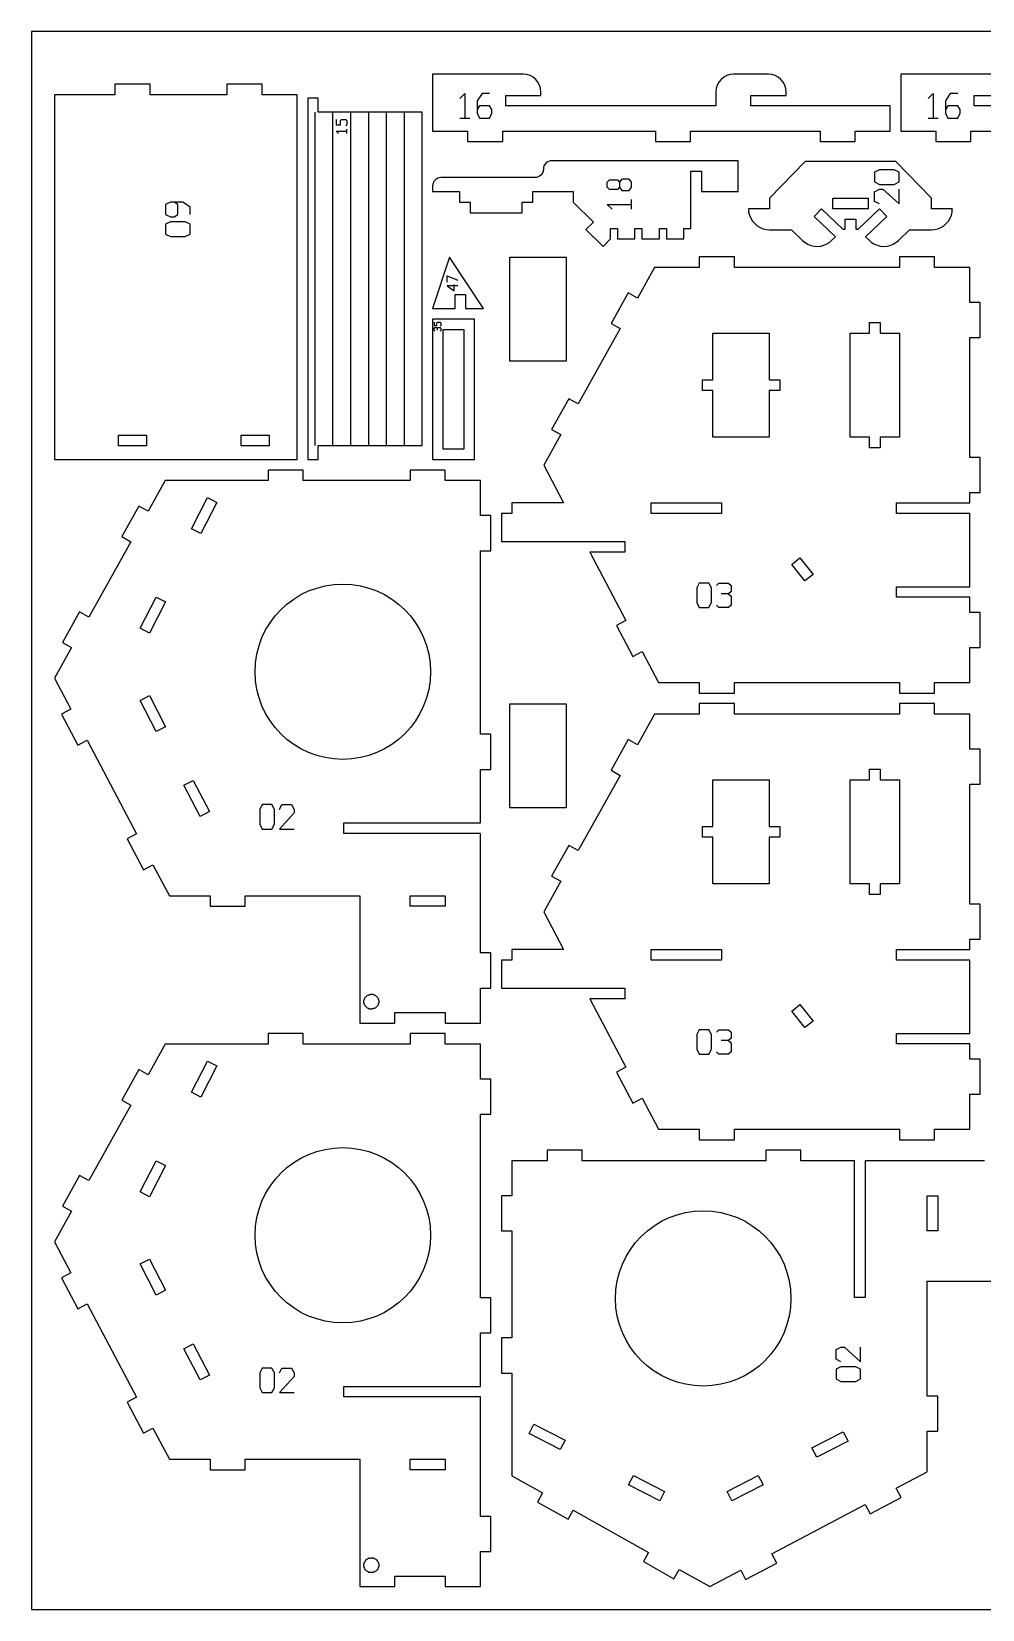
# Model space of a CAD drawing. Header units: millimetres. Extents: x 0 to 450, y 0 to 450.
# Drawn here: x 0 to 271, y 0 to 450 of the extents above; entities that cross this region are included whole.
import ezdxf

# ---------------------------------------------------------------- set-up
doc = ezdxf.new("R2010")
doc.units = ezdxf.units.MM
for name, color, linetype in [('CUT', 1, 'Continuous'), ('ENGRAVE', 5, 'Continuous'), ('SHEET', 8, 'Continuous')]:
    doc.layers.add(name, color=color, linetype=linetype)

msp = doc.modelspace()

# ---------------------------------------------------------------- linework, layer by layer
at = {"layer": 'CUT'}
for p, q in [((114.29, 437.81), (114.29, 421.63)), ((140.19, 437.81), (114.29, 437.81)), ((141.16, 437.71), (140.19, 437.81)), ((142.1, 437.43), (141.16, 437.71)), ((142.97, 436.96), (142.1, 437.43)), ((143.72, 436.34), (142.97, 436.96)), ((197.29, 436.96), (196.53, 436.34)), ((198.15, 437.43), (197.29, 436.96)), ((199.09, 437.71), (198.15, 437.43)), ((200.07, 437.81), (199.09, 437.71)), ((210.07, 437.81), (200.07, 437.81)), ((211.05, 437.71), (210.07, 437.81)), ((211.98, 437.43), (211.05, 437.71)), ((212.85, 436.96), (211.98, 437.43)), ((213.61, 436.34), (212.85, 436.96)), ((247.77, 437.81), (247.77, 421.63)), ((273.67, 437.81), (247.77, 437.81)), ((33.77, 434.95), (23.77, 434.95)), ((23.77, 434.95), (23.77, 431.95)), ((33.77, 431.95), (33.77, 434.95)), ((65.71, 434.95), (55.7, 434.95)), ((55.7, 434.95), (55.7, 431.95)), ((65.71, 431.95), (65.71, 434.95)), ((144.35, 435.58), (143.72, 436.34)), ((144.81, 434.72), (144.35, 435.58)), ((145.09, 433.78), (144.81, 434.72)), ((145.19, 432.81), (145.09, 433.78)), ((145.19, 431.8), (145.19, 432.81)), ((195.16, 433.78), (195.07, 432.81)), ((195.07, 432.81), (195.07, 428.8)), ((195.45, 434.72), (195.16, 433.78)), ((195.91, 435.58), (195.45, 434.72)), ((196.53, 436.34), (195.91, 435.58)), ((214.23, 435.58), (213.61, 436.34)), ((214.69, 434.72), (214.23, 435.58)), ((214.98, 433.78), (214.69, 434.72)), ((215.07, 432.81), (214.98, 433.78)), ((215.07, 431.8), (215.07, 432.81)), ((23.77, 431.95), (6.5, 431.95)), ((6.5, 431.95), (6.5, 327.94)), ((55.7, 431.95), (33.77, 431.95)), ((75.71, 431.95), (65.71, 431.95)), ((75.71, 327.94), (75.71, 431.95)), ((78.71, 431), (78.71, 327.94)), ((81.71, 431), (78.71, 431)), ((81.71, 426.99), (81.71, 431)), ((135.19, 428.8), (135.19, 431.8)), ((135.19, 431.8), (145.19, 431.8)), ((195.07, 428.8), (135.19, 428.8)), ((205.07, 428.8), (205.07, 431.8)), ((205.07, 431.8), (215.07, 431.8)), ((244.77, 428.8), (205.07, 428.8)), ((244.77, 421.63), (244.77, 428.8)), ((268.67, 428.8), (268.67, 431.8)), ((268.67, 431.8), (278.67, 431.8)), ((328.55, 428.8), (268.67, 428.8)), ((80.71, 426.99), (80.71, 331.94)), ((111.29, 426.99), (81.71, 426.99)), ((85.81, 426.99), (85.81, 331.94)), ((90.9, 426.99), (90.9, 331.94)), ((96, 426.99), (96, 331.94)), ((101.1, 426.99), (101.1, 331.94)), ((106.19, 426.99), (106.19, 331.94)), ((111.29, 331.94), (111.29, 426.99)), ((114.29, 421.63), (124.29, 421.63)), ((124.29, 421.63), (124.29, 418.63)), ((124.29, 418.63), (134.3, 418.63)), ((134.3, 418.63), (134.3, 421.63)), ((134.3, 421.63), (177.87, 421.63)), ((177.87, 421.63), (177.87, 418.63)), ((177.87, 418.63), (187.87, 418.63)), ((187.87, 418.63), (187.87, 421.63)), ((187.87, 421.63), (224.77, 421.63)), ((224.77, 421.63), (224.77, 418.63)), ((224.77, 418.63), (234.77, 418.63)), ((234.77, 418.63), (234.77, 421.63)), ((234.77, 421.63), (244.77, 421.63)), ((247.77, 421.63), (257.77, 421.63)), ((257.77, 421.63), (257.77, 418.63)), ((257.77, 418.63), (267.77, 418.63)), ((267.77, 418.63), (267.77, 421.63)), ((267.77, 421.63), (311.35, 421.63)), ((145.69, 409.83), (145.46, 409.41)), ((145.82, 410.28), (145.69, 409.83)), ((145.91, 410.76), (145.82, 410.28)), ((146.05, 411.67), (145.91, 411.22)), ((145.91, 411.22), (145.91, 410.76)), ((146.27, 412.09), (146.05, 411.67)), ((146.57, 412.45), (146.27, 412.09)), ((146.94, 412.75), (146.57, 412.45)), ((147.35, 412.97), (146.94, 412.75)), ((147.8, 413.11), (147.35, 412.97)), ((148.27, 413.16), (147.8, 413.11)), ((201.37, 413.16), (148.27, 413.16)), ((187.92, 410.15), (190.92, 410.15)), ((187.92, 393.87), (187.92, 410.15)), ((190.92, 410.15), (190.92, 404.34)), ((201.37, 404.34), (201.37, 413.16)), ((220.49, 412.94), (210.37, 402.46)), ((246.37, 412.94), (220.49, 412.94)), ((256.49, 402.46), (246.37, 412.94)), ((114.34, 406.41), (114.29, 405.94)), ((114.29, 405.94), (114.29, 404.34)), ((114.48, 406.86), (114.34, 406.41)), ((114.7, 407.28), (114.48, 406.86)), ((115, 407.64), (114.7, 407.28)), ((115.36, 407.94), (115, 407.64)), ((115.78, 408.16), (115.36, 407.94)), ((116.23, 408.3), (115.78, 408.16)), ((116.69, 408.34), (116.23, 408.3)), ((143.47, 408.34), (116.69, 408.34)), ((143.94, 408.39), (143.47, 408.34)), ((144.39, 408.53), (143.94, 408.39)), ((144.8, 408.75), (144.39, 408.53)), ((145.17, 409.05), (144.8, 408.75)), ((145.46, 409.41), (145.17, 409.05)), ((114.29, 404.34), (121.99, 404.34)), ((121.99, 404.34), (121.99, 401.34)), ((121.99, 401.34), (125, 401.34)), ((125, 401.34), (125, 398.34)), ((139.87, 401.34), (142.87, 401.34)), ((139.87, 398.34), (139.87, 401.34)), ((142.87, 404.34), (154.35, 404.34)), ((142.87, 401.34), (142.87, 404.34)), ((154.35, 404.34), (154.35, 401.34)), ((154.35, 401.34), (160.13, 395.68)), ((190.92, 404.34), (201.37, 404.34)), ((210.37, 402.46), (210.37, 399.46)), ((228.43, 402.46), (238.43, 402.46)), ((228.43, 399.46), (228.43, 402.46)), ((238.43, 402.46), (238.43, 399.46)), ((256.49, 399.46), (256.49, 402.46)), ((125, 398.34), (139.87, 398.34)), ((210.37, 399.46), (204.37, 399.46)), ((204.37, 399.46), (204.37, 398.52)), ((204.37, 398.52), (204.66, 397.61)), ((204.66, 397.61), (205.02, 396.74)), ((205.02, 396.74), (205.52, 395.94)), ((223.12, 397.3), (225.2, 399.46)), ((229.13, 391.49), (223.12, 397.3)), ((225.2, 399.46), (231.22, 393.65)), ((238.43, 399.46), (228.43, 399.46)), ((231.93, 396.46), (234.93, 396.46)), ((231.93, 393.65), (231.93, 396.46)), ((234.93, 396.46), (234.93, 393.65)), ((235.65, 393.65), (241.66, 399.46)), ((243.75, 397.3), (237.73, 391.49)), ((241.66, 399.46), (243.75, 397.3)), ((262.49, 399.46), (256.49, 399.46)), ((261.35, 395.94), (261.84, 396.74)), ((261.84, 396.74), (262.2, 397.61)), ((262.2, 397.61), (262.42, 398.52)), ((262.42, 398.52), (262.42, 399.46)), ((160.13, 395.68), (158.03, 393.53)), ((158.03, 393.53), (162.93, 388.73)), ((165.03, 393.87), (167.03, 393.87)), ((165.03, 390.87), (165.03, 393.87)), ((167.03, 393.87), (167.03, 390.87)), ((171.99, 393.87), (173.99, 393.87)), ((171.99, 390.87), (171.99, 393.87)), ((173.99, 393.87), (173.99, 390.87)), ((178.95, 393.87), (180.95, 393.87)), ((178.95, 390.87), (178.95, 393.87)), ((180.95, 393.87), (180.95, 390.87)), ((185.92, 393.87), (187.92, 393.87)), ((185.92, 390.87), (185.92, 393.87)), ((205.52, 395.94), (206.13, 395.22)), ((206.13, 395.22), (206.84, 394.61)), ((206.84, 394.61), (207.65, 394.12)), ((207.65, 394.12), (208.52, 393.76)), ((208.52, 393.76), (209.43, 393.54)), ((209.43, 393.54), (210.37, 393.46)), ((210.37, 393.46), (216.58, 393.46)), ((216.58, 393.46), (219.74, 390.41)), ((231.22, 393.65), (231.93, 393.65)), ((234.93, 393.65), (235.65, 393.65)), ((247.12, 390.41), (250.28, 393.46)), ((250.28, 393.46), (256.49, 393.46)), ((256.49, 393.46), (257.43, 393.54)), ((257.43, 393.54), (258.35, 393.76)), ((258.35, 393.76), (259.22, 394.12)), ((259.22, 394.12), (260.02, 394.61)), ((260.02, 394.61), (260.73, 395.22)), ((260.73, 395.22), (261.35, 395.94)), ((162.93, 388.73), (165.03, 390.87)), ((167.03, 390.87), (171.99, 390.87)), ((173.99, 390.87), (178.95, 390.87)), ((180.95, 390.87), (185.92, 390.87)), ((219.74, 390.41), (220.47, 389.81)), ((220.47, 389.81), (221.28, 389.33)), ((221.28, 389.33), (222.16, 388.99)), ((222.16, 388.99), (223.08, 388.78)), ((223.08, 388.78), (224.02, 388.73)), ((224.02, 388.73), (224.95, 388.82)), ((224.95, 388.82), (225.87, 389.05)), ((225.87, 389.05), (226.73, 389.43)), ((226.73, 389.43), (227.52, 389.93)), ((227.52, 389.93), (228.23, 390.56)), ((228.23, 390.56), (229.13, 391.49)), ((237.73, 391.49), (238.63, 390.56)), ((238.63, 390.56), (239.34, 389.93)), ((239.34, 389.93), (240.13, 389.43)), ((240.13, 389.43), (241, 389.05)), ((241, 389.05), (241.91, 388.82)), ((241.91, 388.82), (242.85, 388.73)), ((242.85, 388.73), (243.79, 388.78)), ((243.79, 388.78), (244.71, 388.99)), ((244.71, 388.99), (245.58, 389.33)), ((245.58, 389.33), (246.39, 389.81)), ((246.39, 389.81), (247.12, 390.41)), ((119.1, 385.69), (114.29, 370.99)), ((128.85, 370.99), (119.1, 385.69)), ((136.3, 356.01), (136.3, 385.66)), ((136.3, 385.66), (152.37, 385.66)), ((152.37, 385.66), (152.37, 356.01)), ((177.58, 382.73), (172.69, 374)), ((190.34, 382.73), (177.58, 382.73)), ((190.34, 385.73), (190.34, 382.73)), ((200.34, 385.73), (190.34, 385.73)), ((200.34, 382.73), (200.34, 385.73)), ((247.41, 382.73), (200.34, 382.73)), ((247.41, 385.73), (247.41, 382.73)), ((257.42, 385.73), (247.41, 385.73)), ((257.42, 382.73), (257.42, 385.73)), ((267.42, 382.73), (257.42, 382.73)), ((267.42, 372.72), (267.42, 382.73)), ((120.71, 374.99), (123.71, 374.99)), ((120.71, 370.99), (120.71, 374.99)), ((123.71, 374.99), (123.71, 370.99)), ((170.08, 375.47), (165.18, 366.74)), ((172.69, 374), (170.08, 375.47)), ((114.29, 370.99), (120.71, 370.99)), ((123.71, 370.99), (128.85, 370.99)), ((270.42, 372.72), (267.42, 372.72)), ((270.42, 362.72), (270.42, 372.72)), ((126.26, 367.99), (114.29, 367.99)), ((114.29, 367.99), (114.29, 327.94)), ((117.29, 364.99), (123.26, 364.99)), ((117.29, 330.94), (117.29, 364.99)), ((123.26, 364.99), (123.26, 330.94)), ((126.26, 327.94), (126.26, 367.99)), ((167.8, 365.28), (155.76, 343.81)), ((165.18, 366.74), (167.8, 365.28)), ((238.88, 364.02), (238.88, 367.02)), ((238.88, 367.02), (241.88, 367.02)), ((241.88, 367.02), (241.88, 364.02)), ((194.22, 350.64), (194.22, 363.99)), ((194.22, 363.99), (210.29, 363.99)), ((210.29, 363.99), (210.29, 350.64)), ((233.35, 334.31), (233.35, 364.02)), ((233.35, 364.02), (238.88, 364.02)), ((241.88, 364.02), (247.42, 364.02)), ((247.42, 364.02), (247.42, 334.31)), ((267.42, 328.53), (267.42, 362.72)), ((267.42, 362.72), (270.42, 362.72)), ((152.37, 356.01), (136.3, 356.01)), ((191.22, 347.64), (191.22, 350.64)), ((191.22, 350.64), (194.22, 350.64)), ((194.22, 347.64), (191.22, 347.64)), ((194.22, 334.34), (194.22, 347.64)), ((210.29, 350.64), (213.29, 350.64)), ((210.29, 347.64), (210.29, 334.34)), ((213.29, 347.64), (210.29, 347.64)), ((213.29, 350.64), (213.29, 347.64)), ((153.15, 345.28), (148.25, 336.55)), ((155.76, 343.81), (153.15, 345.28)), ((24.77, 334.89), (32.77, 334.89)), ((24.77, 331.89), (24.77, 334.89)), ((32.77, 334.89), (32.77, 331.89)), ((59.71, 334.89), (67.71, 334.89)), ((59.71, 331.89), (59.71, 334.89)), ((67.71, 334.89), (67.71, 331.89)), ((150.87, 335.08), (145.98, 326.36)), ((148.25, 336.55), (150.87, 335.08)), ((210.29, 334.34), (194.22, 334.34)), ((238.88, 334.31), (233.35, 334.31)), ((238.88, 331.31), (238.88, 334.31)), ((241.88, 334.31), (241.88, 331.31)), ((247.42, 334.31), (241.88, 334.31)), ((32.77, 331.89), (24.77, 331.89)), ((67.71, 331.89), (59.71, 331.89)), ((81.71, 327.94), (81.71, 331.94)), ((81.71, 331.94), (111.29, 331.94)), ((123.26, 330.94), (117.29, 330.94)), ((241.88, 331.31), (238.88, 331.31)), ((270.42, 328.53), (267.42, 328.53)), ((270.42, 318.53), (270.42, 328.53)), ((6.5, 327.94), (75.71, 327.94)), ((67.41, 324.94), (67.41, 321.94)), ((77.42, 324.94), (67.41, 324.94)), ((77.42, 321.94), (77.42, 324.94)), ((78.71, 327.94), (81.71, 327.94)), ((107.93, 324.94), (107.93, 321.94)), ((117.94, 324.94), (107.93, 324.94)), ((114.29, 327.94), (126.26, 327.94)), ((117.94, 321.94), (117.94, 324.94)), ((145.98, 326.36), (151.66, 315.6)), ((38.11, 321.94), (33.21, 313.22)), ((67.41, 321.94), (38.11, 321.94)), ((107.93, 321.94), (77.42, 321.94)), ((127.94, 321.94), (117.94, 321.94)), ((127.94, 311.94), (127.94, 321.94)), ((45.59, 308.2), (50.17, 317.09)), ((52.83, 315.72), (48.25, 306.82)), ((50.17, 317.09), (52.83, 315.72)), ((136.94, 315.6), (136.94, 312.6)), ((151.66, 315.6), (136.94, 315.6)), ((176.64, 312.6), (176.64, 315.6)), ((176.64, 315.6), (196.65, 315.6)), ((196.65, 315.6), (196.65, 312.6)), ((246.52, 312.6), (246.52, 315.6)), ((246.52, 315.6), (267.42, 315.6)), ((267.42, 315.6), (267.42, 318.53)), ((267.42, 318.53), (270.42, 318.53)), ((30.6, 314.68), (25.7, 305.96)), ((33.21, 313.22), (30.6, 314.68)), ((130.94, 311.94), (127.94, 311.94)), ((130.94, 301.94), (130.94, 311.94)), ((133.94, 312.6), (133.94, 304.55)), ((136.94, 312.6), (133.94, 312.6)), ((196.65, 312.6), (176.64, 312.6)), ((267.42, 312.6), (246.52, 312.6)), ((267.42, 291.65), (267.42, 312.6)), ((48.25, 306.82), (45.59, 308.2)), ((28.32, 304.49), (16.28, 283.02)), ((25.7, 305.96), (28.32, 304.49)), ((127.94, 249.58), (127.94, 301.94)), ((127.94, 301.94), (130.94, 301.94)), ((133.94, 304.55), (169.09, 304.55)), ((159.09, 301.55), (169.41, 282.02)), ((169.09, 301.55), (159.09, 301.55)), ((169.09, 304.55), (169.09, 301.55)), ((216.69, 298), (219.03, 299.88)), ((220.44, 293.32), (216.69, 298)), ((219.03, 299.88), (222.78, 295.2)), ((222.78, 295.2), (220.44, 293.32)), ((30.96, 279.81), (35.54, 288.7)), ((35.54, 288.7), (38.21, 287.32)), ((246.52, 288.65), (246.52, 291.65)), ((246.52, 291.65), (267.42, 291.65)), ((267.42, 288.65), (246.52, 288.65)), ((267.42, 284.34), (267.42, 288.65)), ((13.67, 284.49), (8.77, 275.77)), ((16.28, 283.02), (13.67, 284.49)), ((38.21, 287.32), (33.63, 278.43)), ((270.42, 284.34), (267.42, 284.34)), ((270.42, 274.33), (270.42, 284.34)), ((33.63, 278.43), (30.96, 279.81)), ((169.41, 282.02), (166.72, 280.6)), ((166.72, 280.6), (171.39, 271.75)), ((8.77, 275.77), (11.39, 274.3)), ((11.39, 274.3), (6.5, 265.58)), ((171.39, 271.75), (174.08, 273.18)), ((174.08, 273.18), (178.75, 264.33)), ((267.42, 264.33), (267.42, 274.33)), ((267.42, 274.33), (270.42, 274.33)), ((6.5, 265.58), (11.17, 256.73)), ((178.75, 264.33), (190.34, 264.33)), ((190.34, 264.33), (190.34, 261.33)), ((190.34, 261.33), (200.34, 261.33)), ((200.34, 261.33), (200.34, 264.33)), ((200.34, 264.33), (247.41, 264.33)), ((247.41, 264.33), (247.41, 261.33)), ((247.41, 261.33), (257.42, 261.33)), ((257.42, 261.33), (257.42, 264.33)), ((257.42, 264.33), (267.42, 264.33)), ((11.17, 256.73), (8.52, 255.33)), ((30.96, 259.27), (33.63, 260.65)), ((35.54, 250.38), (30.96, 259.27)), ((33.63, 260.65), (38.21, 251.76)), ((136.3, 228.61), (136.3, 258.27)), ((136.3, 258.27), (152.37, 258.27)), ((152.37, 258.27), (152.37, 228.61)), ((190.34, 258.33), (190.34, 255.33)), ((200.34, 258.33), (190.34, 258.33)), ((200.34, 255.33), (200.34, 258.33)), ((247.41, 258.33), (247.41, 255.33)), ((257.42, 258.33), (247.41, 258.33)), ((257.42, 255.33), (257.42, 258.33)), ((8.52, 255.33), (13.19, 246.49)), ((177.58, 255.33), (172.69, 246.61)), ((190.34, 255.33), (177.58, 255.33)), ((247.41, 255.33), (200.34, 255.33)), ((267.42, 255.33), (257.42, 255.33)), ((267.42, 245.33), (267.42, 255.33)), ((13.19, 246.49), (15.85, 247.89)), ((15.85, 247.89), (29.93, 221.24)), ((38.21, 251.76), (35.54, 250.38)), ((130.94, 249.58), (127.94, 249.58)), ((130.94, 239.58), (130.94, 249.58)), ((170.08, 248.08), (165.18, 239.35)), ((172.69, 246.61), (170.08, 248.08)), ((270.42, 245.33), (267.42, 245.33)), ((270.42, 235.33), (270.42, 245.33)), ((127.94, 224.31), (127.94, 239.58)), ((127.94, 239.58), (130.94, 239.58)), ((165.18, 239.35), (167.8, 237.88)), ((238.88, 236.62), (238.88, 239.62)), ((238.88, 239.62), (241.88, 239.62)), ((241.88, 239.62), (241.88, 236.62)), ((43.44, 235.05), (46.1, 236.43)), ((48.02, 226.16), (43.44, 235.05)), ((46.1, 236.43), (50.68, 227.54)), ((167.8, 237.88), (155.76, 216.41)), ((194.22, 223.25), (194.22, 236.6)), ((194.22, 236.6), (210.29, 236.6)), ((210.29, 236.6), (210.29, 223.25)), ((233.35, 206.92), (233.35, 236.62)), ((233.35, 236.62), (238.88, 236.62)), ((241.88, 236.62), (247.42, 236.62)), ((247.42, 236.62), (247.42, 206.92)), ((267.42, 201.14), (267.42, 235.33)), ((267.42, 235.33), (270.42, 235.33)), ((50.68, 227.54), (48.02, 226.16)), ((152.37, 228.61), (136.3, 228.61)), ((29.93, 221.24), (27.24, 219.81)), ((89, 221.31), (89, 224.31)), ((89, 224.31), (127.94, 224.31)), ((127.94, 221.31), (89, 221.31)), ((127.94, 187.22), (127.94, 221.31)), ((191.22, 220.25), (191.22, 223.25)), ((191.22, 223.25), (194.22, 223.25)), ((210.29, 223.25), (213.29, 223.25)), ((213.29, 223.25), (213.29, 220.25)), ((27.24, 219.81), (31.91, 210.97)), ((153.15, 217.88), (148.25, 209.16)), ((155.76, 216.41), (153.15, 217.88)), ((194.22, 220.25), (191.22, 220.25)), ((194.22, 206.94), (194.22, 220.25)), ((210.29, 220.25), (210.29, 206.94)), ((213.29, 220.25), (210.29, 220.25)), ((31.91, 210.97), (34.6, 212.39)), ((34.6, 212.39), (39.28, 203.55)), ((150.87, 207.69), (145.98, 198.97)), ((148.25, 209.16), (150.87, 207.69)), ((39.28, 203.55), (50.86, 203.55)), ((50.86, 203.55), (50.86, 200.55)), ((60.86, 200.55), (60.86, 203.55)), ((60.86, 203.55), (93.58, 203.55)), ((93.58, 203.55), (93.58, 167.22)), ((107.93, 200.55), (107.93, 203.55)), ((107.93, 203.55), (117.94, 203.55)), ((117.94, 203.55), (117.94, 200.55)), ((210.29, 206.94), (194.22, 206.94)), ((238.88, 206.92), (233.35, 206.92)), ((238.88, 203.92), (238.88, 206.92)), ((241.88, 203.92), (238.88, 203.92)), ((241.88, 206.92), (241.88, 203.92)), ((247.42, 206.92), (241.88, 206.92)), ((50.86, 200.55), (60.86, 200.55)), ((117.94, 200.55), (107.93, 200.55)), ((145.98, 198.97), (151.66, 188.21)), ((270.42, 201.14), (267.42, 201.14)), ((270.42, 191.13), (270.42, 201.14)), ((267.42, 188.21), (267.42, 191.13)), ((267.42, 191.13), (270.42, 191.13)), ((130.94, 187.22), (127.94, 187.22)), ((130.94, 177.22), (130.94, 187.22)), ((133.94, 185.21), (133.94, 177.16)), ((136.94, 185.21), (133.94, 185.21)), ((136.94, 188.21), (136.94, 185.21)), ((151.66, 188.21), (136.94, 188.21)), ((176.64, 185.21), (176.64, 188.21)), ((176.64, 188.21), (196.65, 188.21)), ((196.65, 185.21), (176.64, 185.21)), ((196.65, 188.21), (196.65, 185.21)), ((246.52, 185.21), (246.52, 188.21)), ((246.52, 188.21), (267.42, 188.21)), ((267.42, 185.21), (246.52, 185.21)), ((267.42, 164.26), (267.42, 185.21)), ((127.94, 167.22), (127.94, 177.22)), ((127.94, 177.22), (130.94, 177.22)), ((133.94, 177.16), (169.09, 177.16)), ((169.09, 177.16), (169.09, 174.16)), ((94.73, 173.34), (94.75, 173.62)), ((94.75, 173.07), (94.73, 173.34)), ((94.75, 173.62), (94.81, 173.89)), ((94.81, 172.79), (94.75, 173.07)), ((94.81, 173.89), (94.9, 174.16)), ((94.9, 172.53), (94.81, 172.79)), ((94.9, 174.16), (95.02, 174.4)), ((95.02, 172.28), (94.9, 172.53)), ((95.02, 174.4), (95.17, 174.64)), ((95.17, 172.05), (95.02, 172.28)), ((95.17, 174.64), (95.36, 174.84)), ((95.36, 171.84), (95.17, 172.05)), ((95.36, 174.84), (95.56, 175.03)), ((95.56, 171.66), (95.36, 171.84)), ((95.56, 175.03), (95.8, 175.18)), ((95.8, 171.51), (95.56, 171.66)), ((95.8, 175.18), (96.04, 175.3)), ((96.04, 171.38), (95.8, 171.51)), ((96.04, 175.3), (96.31, 175.3)), ((96.31, 171.29), (96.04, 171.29)), ((96.31, 175.39), (96.58, 175.39)), ((96.58, 171.24), (96.31, 171.24)), ((96.58, 175.45), (96.86, 175.45)), ((96.86, 171.22), (96.58, 171.22)), ((96.86, 175.47), (97.13, 175.47)), ((97.13, 171.24), (96.86, 171.24)), ((97.13, 175.45), (97.41, 175.45)), ((97.41, 171.29), (97.13, 171.29)), ((97.41, 175.39), (97.67, 175.39)), ((97.67, 171.38), (97.41, 171.38)), ((97.67, 175.3), (97.92, 175.18)), ((97.92, 171.51), (97.67, 171.38)), ((97.92, 175.18), (98.15, 175.03)), ((98.15, 171.66), (97.92, 171.51)), ((98.15, 175.03), (98.36, 174.84)), ((98.36, 171.84), (98.15, 171.66)), ((98.36, 174.84), (98.54, 174.64)), ((98.54, 172.05), (98.36, 171.84)), ((98.54, 174.64), (98.69, 174.4)), ((98.69, 172.28), (98.54, 172.05)), ((98.69, 174.4), (98.82, 174.16)), ((98.82, 172.53), (98.69, 172.28)), ((98.82, 174.16), (98.91, 173.89)), ((98.91, 172.79), (98.82, 172.53)), ((98.91, 173.89), (98.96, 173.62)), ((98.96, 173.07), (98.91, 172.79)), ((98.96, 173.62), (98.98, 173.34)), ((98.98, 173.34), (98.96, 173.07)), ((159.09, 174.16), (169.41, 154.63)), ((169.09, 174.16), (159.09, 174.16)), ((216.69, 170.61), (219.03, 172.49)), ((219.03, 172.49), (222.78, 167.81)), ((93.58, 167.22), (103.58, 167.22)), ((103.58, 167.22), (103.58, 170.22)), ((103.58, 170.22), (117.94, 170.22)), ((117.94, 170.22), (117.94, 167.22)), ((117.94, 167.22), (127.94, 167.22)), ((220.44, 165.93), (216.69, 170.61)), ((222.78, 167.81), (220.44, 165.93)), ((67.41, 164.22), (67.41, 161.22)), ((77.42, 164.22), (67.41, 164.22)), ((77.42, 161.22), (77.42, 164.22)), ((107.93, 164.22), (107.93, 161.22)), ((117.94, 164.22), (107.93, 164.22)), ((117.94, 161.22), (117.94, 164.22)), ((246.52, 161.26), (246.52, 164.26)), ((246.52, 164.26), (267.42, 164.26)), ((38.11, 161.22), (33.21, 152.5)), ((67.41, 161.22), (38.11, 161.22)), ((107.93, 161.22), (77.42, 161.22)), ((127.94, 161.22), (117.94, 161.22)), ((127.94, 151.22), (127.94, 161.22)), ((267.42, 161.26), (246.52, 161.26)), ((267.42, 156.94), (267.42, 161.26)), ((30.6, 153.96), (25.7, 145.24)), ((33.21, 152.5), (30.6, 153.96)), ((45.59, 147.48), (50.17, 156.37)), ((52.83, 155), (48.25, 146.1)), ((50.17, 156.37), (52.83, 155)), ((169.41, 154.63), (166.72, 153.2)), ((166.72, 153.2), (171.39, 144.36)), ((270.42, 156.94), (267.42, 156.94)), ((270.42, 146.94), (270.42, 156.94)), ((130.94, 151.22), (127.94, 151.22)), ((130.94, 141.22), (130.94, 151.22)), ((25.7, 145.24), (28.32, 143.77)), ((48.25, 146.1), (45.59, 147.48)), ((171.39, 144.36), (174.08, 145.78)), ((174.08, 145.78), (178.75, 136.94)), ((267.42, 136.94), (267.42, 146.94)), ((267.42, 146.94), (270.42, 146.94)), ((28.32, 143.77), (16.28, 122.3)), ((127.94, 88.86), (127.94, 141.22)), ((127.94, 141.22), (130.94, 141.22)), ((178.75, 136.94), (190.34, 136.94)), ((190.34, 136.94), (190.34, 133.94)), ((200.34, 133.94), (200.34, 136.94)), ((200.34, 136.94), (247.41, 136.94)), ((247.41, 136.94), (247.41, 133.94)), ((257.42, 133.94), (257.42, 136.94)), ((257.42, 136.94), (267.42, 136.94)), ((156.94, 130.94), (146.94, 130.94)), ((146.94, 130.94), (146.94, 127.94)), ((156.94, 127.94), (156.94, 130.94)), ((190.34, 133.94), (200.34, 133.94)), ((219.3, 130.94), (209.3, 130.94)), ((209.3, 130.94), (209.3, 127.94)), ((219.3, 127.94), (219.3, 130.94)), ((247.41, 133.94), (257.42, 133.94)), ((30.96, 119.08), (35.54, 127.98)), ((38.21, 126.6), (33.63, 117.71)), ((35.54, 127.98), (38.21, 126.6)), ((146.94, 127.94), (136.94, 127.94)), ((136.94, 127.94), (136.94, 117.94)), ((209.3, 127.94), (156.94, 127.94)), ((234.57, 127.94), (219.3, 127.94)), ((234.57, 89), (234.57, 127.94)), ((271.66, 127.94), (237.57, 127.94)), ((237.57, 127.94), (237.57, 89)), ((13.67, 123.77), (8.77, 115.05)), ((16.28, 122.3), (13.67, 123.77)), ((33.63, 117.71), (30.96, 119.08)), ((136.94, 117.94), (133.94, 117.94)), ((133.94, 117.94), (133.94, 107.93)), ((255.33, 117.94), (258.33, 117.94)), ((255.33, 107.93), (255.33, 117.94)), ((258.33, 117.94), (258.33, 107.93)), ((11.39, 113.58), (6.5, 104.85)), ((8.77, 115.05), (11.39, 113.58)), ((6.5, 104.85), (11.17, 96.01)), ((133.94, 107.93), (136.94, 107.93)), ((136.94, 107.93), (136.94, 77.42)), ((258.33, 107.93), (255.33, 107.93)), ((30.96, 98.55), (33.63, 99.93)), ((33.63, 99.93), (38.21, 91.03)), ((11.17, 96.01), (8.52, 94.61)), ((8.52, 94.61), (13.19, 85.77)), ((35.54, 89.66), (30.96, 98.55)), ((38.21, 91.03), (35.54, 89.66)), ((255.33, 93.58), (291.66, 93.58)), ((255.33, 60.86), (255.33, 93.58)), ((13.19, 85.77), (15.85, 87.17)), ((15.85, 87.17), (29.93, 60.51)), ((130.94, 88.86), (127.94, 88.86)), ((130.94, 78.86), (130.94, 88.86)), ((237.57, 89), (234.57, 89)), ((127.94, 63.59), (127.94, 78.86)), ((127.94, 78.86), (130.94, 78.86)), ((136.94, 77.42), (133.94, 77.42)), ((133.94, 77.42), (133.94, 67.41)), ((43.44, 74.33), (46.1, 75.71)), ((48.02, 65.44), (43.44, 74.33)), ((46.1, 75.71), (50.68, 66.82)), ((50.68, 66.82), (48.02, 65.44)), ((89, 60.59), (89, 63.59)), ((89, 63.59), (127.94, 63.59)), ((133.94, 67.41), (136.94, 67.41)), ((136.94, 67.41), (136.94, 38.11)), ((29.93, 60.51), (27.24, 59.09)), ((27.24, 59.09), (31.91, 50.25)), ((127.94, 60.59), (89, 60.59)), ((127.94, 26.5), (127.94, 60.59)), ((258.33, 60.86), (255.33, 60.86)), ((258.33, 50.86), (258.33, 60.86)), ((31.91, 50.25), (34.6, 51.67)), ((34.6, 51.67), (39.28, 42.83)), ((141.79, 50.17), (143.16, 52.83)), ((150.68, 45.59), (141.79, 50.17)), ((143.16, 52.83), (152.06, 48.25)), ((222.45, 46.1), (231.35, 50.68)), ((231.35, 50.68), (232.72, 48.02)), ((255.33, 50.86), (258.33, 50.86)), ((255.33, 39.28), (255.33, 50.86)), ((152.06, 48.25), (150.68, 45.59)), ((223.83, 43.44), (222.45, 46.1)), ((232.72, 48.02), (223.83, 43.44)), ((39.28, 42.83), (50.86, 42.83)), ((50.86, 42.83), (50.86, 39.83)), ((60.86, 39.83), (60.86, 42.83)), ((60.86, 42.83), (93.58, 42.83)), ((93.58, 42.83), (93.58, 6.5)), ((107.93, 39.83), (107.93, 42.83)), ((107.93, 42.83), (117.94, 42.83)), ((117.94, 42.83), (117.94, 39.83)), ((50.86, 39.83), (60.86, 39.83)), ((117.94, 39.83), (107.93, 39.83)), ((136.94, 38.11), (145.66, 33.21)), ((170.18, 35.54), (171.56, 38.21)), ((171.56, 38.21), (180.45, 33.63)), ((198.23, 33.63), (207.13, 38.21)), ((207.13, 38.21), (208.5, 35.54)), ((246.49, 34.6), (255.33, 39.28)), ((145.66, 33.21), (144.2, 30.6)), ((179.08, 30.96), (170.18, 35.54)), ((180.45, 33.63), (179.08, 30.96)), ((199.61, 30.96), (198.23, 33.63)), ((208.5, 35.54), (199.61, 30.96)), ((239.07, 27.24), (247.91, 31.91)), ((247.91, 31.91), (246.49, 34.6)), ((144.2, 30.6), (152.92, 25.7)), ((152.92, 25.7), (154.39, 28.32)), ((154.39, 28.32), (175.86, 16.28)), ((210.99, 15.85), (237.65, 29.93)), ((237.65, 29.93), (239.07, 27.24)), ((130.94, 26.5), (127.94, 26.5)), ((130.94, 16.5), (130.94, 26.5)), ((94.9, 13.43), (95.02, 13.68)), ((95.02, 13.68), (95.17, 13.91)), ((95.17, 13.91), (95.36, 14.12)), ((95.36, 14.12), (95.56, 14.31)), ((95.56, 14.31), (95.8, 14.46)), ((95.8, 14.46), (96.04, 14.58)), ((96.04, 14.58), (96.31, 14.58)), ((96.31, 14.67), (96.58, 14.67)), ((96.58, 14.73), (96.86, 14.73)), ((96.86, 14.74), (97.13, 14.74)), ((97.13, 14.73), (97.41, 14.73)), ((97.41, 14.67), (97.67, 14.67)), ((97.67, 14.58), (97.92, 14.46)), ((97.92, 14.46), (98.15, 14.31)), ((98.15, 14.31), (98.36, 14.12)), ((98.36, 14.12), (98.54, 13.91)), ((98.54, 13.91), (98.69, 13.68)), ((98.69, 13.68), (98.82, 13.43)), ((127.94, 6.5), (127.94, 16.5)), ((127.94, 16.5), (130.94, 16.5)), ((175.86, 16.28), (174.39, 13.67)), ((174.39, 13.67), (183.11, 8.77)), ((212.39, 13.19), (210.99, 15.85)), ((94.73, 12.62), (94.75, 12.9)), ((94.75, 12.35), (94.73, 12.62)), ((94.75, 12.9), (94.81, 13.17)), ((94.81, 12.07), (94.75, 12.35)), ((94.81, 13.17), (94.9, 13.43)), ((94.9, 11.81), (94.81, 12.07)), ((95.02, 11.56), (94.9, 11.81)), ((95.17, 11.33), (95.02, 11.56)), ((95.36, 11.12), (95.17, 11.33)), ((95.56, 10.94), (95.36, 11.12)), ((95.8, 10.79), (95.56, 10.94)), ((96.04, 10.66), (95.8, 10.79)), ((96.31, 10.57), (96.04, 10.57)), ((96.58, 10.52), (96.31, 10.52)), ((96.86, 10.5), (96.58, 10.5)), ((97.13, 10.52), (96.86, 10.52)), ((97.41, 10.57), (97.13, 10.57)), ((97.67, 10.66), (97.41, 10.66)), ((97.92, 10.79), (97.67, 10.66)), ((98.15, 10.94), (97.92, 10.79)), ((98.36, 11.12), (98.15, 10.94)), ((98.54, 11.33), (98.36, 11.12)), ((98.69, 11.56), (98.54, 11.33)), ((98.82, 11.81), (98.69, 11.56)), ((98.82, 13.43), (98.91, 13.17)), ((98.91, 12.07), (98.82, 11.81)), ((98.91, 13.17), (98.96, 12.9)), ((98.96, 12.35), (98.91, 12.07)), ((98.96, 12.9), (98.98, 12.62)), ((98.98, 12.62), (98.96, 12.35)), ((103.58, 6.5), (103.58, 9.5)), ((103.58, 9.5), (117.94, 9.5)), ((117.94, 9.5), (117.94, 6.5)), ((183.11, 8.77), (184.58, 11.39)), ((184.58, 11.39), (193.31, 6.5)), ((193.31, 6.5), (202.15, 11.17)), ((202.15, 11.17), (203.55, 8.52)), ((203.55, 8.52), (212.39, 13.19)), ((93.58, 6.5), (103.58, 6.5)), ((117.94, 6.5), (127.94, 6.5))]:
    msp.add_line(p, q, dxfattribs=at)
for centre in [(88.71, 267.43), (88.71, 106.71), (191.45, 88.71)]:
    msp.add_circle(centre, 25, dxfattribs=at)
at = {"layer": 'ENGRAVE'}
for p, q in [((122.1, 430.91), (123.5, 432.31)), ((123.5, 432.31), (123.5, 425.31)), ((128.4, 432.31), (127, 430.21)), ((130.5, 432.31), (128.4, 432.31)), ((255.58, 430.91), (256.98, 432.31)), ((256.98, 432.31), (256.98, 425.31)), ((261.88, 432.31), (260.48, 430.21)), ((263.98, 432.31), (261.88, 432.31)), ((127, 430.21), (127, 426.71)), ((127.7, 428.81), (127, 427.76)), ((130.5, 428.81), (127.7, 428.81)), ((131.2, 427.76), (130.5, 428.81)), ((131.2, 426.71), (131.2, 427.76)), ((260.48, 430.21), (260.48, 426.71)), ((261.18, 428.81), (260.48, 427.76)), ((263.98, 428.81), (261.18, 428.81)), ((264.68, 427.76), (263.98, 428.81)), ((264.68, 426.71), (264.68, 427.76)), ((86.84, 424.92), (86.84, 423.39)), ((86.84, 423.39), (88.06, 423.39)), ((88.06, 424.62), (88.37, 424.92)), ((88.06, 423.39), (88.06, 424.62)), ((88.37, 424.92), (89.6, 424.92)), ((89.6, 424.92), (89.9, 424.62)), ((89.9, 423.39), (89.6, 423.08)), ((89.9, 424.62), (89.9, 423.39)), ((122.1, 425.31), (124.9, 425.31)), ((127, 426.71), (127.7, 425.31)), ((127.7, 425.31), (130.5, 425.31)), ((130.5, 425.31), (131.2, 426.71)), ((255.58, 425.31), (258.38, 425.31)), ((260.48, 426.71), (261.18, 425.31)), ((261.18, 425.31), (263.98, 425.31)), ((263.98, 425.31), (264.68, 426.71)), ((87.45, 420.94), (86.84, 421.55)), ((86.84, 421.55), (89.9, 421.55)), ((89.9, 420.94), (89.9, 422.16)), ((241.71, 410.57), (240.32, 409.88)), ((240.32, 409.88), (240.32, 407.1)), ((245.88, 410.57), (241.71, 410.57)), ((247.27, 409.88), (245.88, 410.57)), ((247.27, 407.1), (247.27, 409.88)), ((164.05, 407.01), (164.75, 407.71)), ((164.05, 405.61), (164.05, 407.01)), ((164.75, 404.91), (164.05, 405.61)), ((164.75, 407.71), (166.99, 407.71)), ((166.99, 407.71), (167.55, 407.01)), ((167.55, 405.61), (166.99, 404.91)), ((168.25, 407.92), (167.55, 407.01)), ((167.55, 407.01), (167.55, 405.61)), ((167.55, 405.61), (168.25, 404.7)), ((170.35, 407.92), (168.25, 407.92)), ((171.05, 407.01), (170.35, 407.92)), ((170.35, 404.7), (171.05, 405.61)), ((171.05, 405.61), (171.05, 407.01)), ((240.32, 407.1), (241.71, 406.41)), ((240.32, 404.32), (241.71, 405.02)), ((241.71, 406.41), (245.88, 406.41)), ((241.71, 405.02), (242.68, 405.02)), ((242.68, 405.02), (247.27, 400.85)), ((245.88, 406.41), (247.27, 407.1)), ((247.27, 400.85), (247.27, 405.02)), ((39.61, 401.35), (38.21, 400.65)), ((38.21, 400.65), (38.21, 397.85)), ((43.11, 401.35), (39.61, 401.35)), ((41.71, 400.65), (40.66, 401.35)), ((41.71, 397.85), (41.71, 400.65)), ((45.21, 399.95), (43.11, 401.35)), ((165.45, 399.31), (164.05, 400.71)), ((164.05, 400.71), (171.05, 400.71)), ((166.99, 404.91), (164.75, 404.91)), ((168.25, 404.7), (170.35, 404.7)), ((171.05, 399.31), (171.05, 402.11)), ((240.32, 401.54), (240.32, 404.32)), ((241.71, 400.85), (240.32, 401.54)), ((38.21, 397.85), (39.61, 397.15)), ((39.61, 397.15), (40.66, 397.15)), ((40.66, 397.15), (41.71, 397.85)), ((45.21, 397.85), (45.21, 399.95)), ((39.61, 395.75), (38.21, 395.05)), ((38.21, 395.05), (38.21, 392.25)), ((38.21, 392.25), (39.61, 391.55)), ((43.81, 395.75), (39.61, 395.75)), ((39.61, 391.55), (43.81, 391.55)), ((45.21, 395.05), (43.81, 395.75)), ((43.81, 391.55), (45.21, 392.25)), ((45.21, 392.25), (45.21, 395.05)), ((118.47, 378.49), (118.47, 380.3)), ((118.47, 380.3), (121.48, 379.09)), ((121.48, 377.44), (118.47, 377.44)), ((118.47, 377.44), (120.42, 376.08)), ((120.42, 376.08), (120.42, 377.89)), ((114.79, 367.11), (114.79, 366.18)), ((114.79, 366.18), (115.53, 366.18)), ((114.79, 365.44), (114.98, 365.63)), ((114.79, 364.7), (114.79, 365.44)), ((114.98, 364.51), (114.79, 364.7)), ((114.98, 365.63), (115.42, 365.63)), ((115.42, 365.63), (115.61, 365.44)), ((115.53, 366.93), (115.72, 367.11)), ((115.53, 366.18), (115.53, 366.93)), ((115.61, 365.44), (115.79, 365.63)), ((115.61, 365.44), (115.61, 364.88)), ((115.72, 367.11), (116.46, 367.11)), ((115.79, 365.63), (116.46, 365.63)), ((116.46, 367.11), (116.65, 366.93)), ((116.65, 366.18), (116.46, 366)), ((116.46, 365.63), (116.65, 365.44)), ((116.65, 364.7), (116.46, 364.51)), ((116.65, 366.93), (116.65, 366.18)), ((116.65, 365.44), (116.65, 364.7)), ((190.29, 292.73), (189.59, 291.33)), ((193.09, 292.73), (190.29, 292.73)), ((193.79, 291.33), (193.09, 292.73)), ((195.19, 292.03), (195.89, 292.73)), ((195.89, 292.73), (198.69, 292.73)), ((198.69, 292.73), (199.39, 292.03)), ((189.59, 291.33), (189.59, 287.13)), ((193.79, 287.13), (193.79, 291.33)), ((198.69, 289.65), (196.59, 289.65)), ((199.39, 290.35), (198.69, 289.65)), ((198.69, 289.65), (199.39, 288.95)), ((199.39, 292.03), (199.39, 290.35)), ((199.39, 288.95), (199.39, 286.43)), ((189.59, 287.13), (190.29, 285.73)), ((190.29, 285.73), (193.09, 285.73)), ((193.09, 285.73), (193.79, 287.13)), ((195.89, 285.73), (195.19, 286.43)), ((198.69, 285.73), (195.89, 285.73)), ((199.39, 286.43), (198.69, 285.73)), ((65.73, 229.56), (65.03, 228.16)), ((68.53, 229.56), (65.73, 229.56)), ((69.23, 228.16), (68.53, 229.56)), ((70.63, 228.16), (71.33, 229.56)), ((71.33, 229.56), (74.13, 229.56)), ((74.13, 229.56), (74.83, 228.16)), ((65.03, 228.16), (65.03, 223.96)), ((69.23, 223.96), (69.23, 228.16)), ((74.83, 227.18), (70.63, 222.56)), ((74.83, 228.16), (74.83, 227.18)), ((65.03, 223.96), (65.73, 222.56)), ((65.73, 222.56), (68.53, 222.56)), ((68.53, 222.56), (69.23, 223.96)), ((70.63, 222.56), (74.83, 222.56)), ((190.29, 165.34), (189.59, 163.94)), ((189.59, 163.94), (189.59, 159.74)), ((193.09, 165.34), (190.29, 165.34)), ((193.79, 163.94), (193.09, 165.34)), ((193.79, 159.74), (193.79, 163.94)), ((195.19, 164.64), (195.89, 165.34)), ((195.89, 165.34), (198.69, 165.34)), ((198.69, 162.26), (196.59, 162.26)), ((198.69, 165.34), (199.39, 164.64)), ((199.39, 162.96), (198.69, 162.26)), ((198.69, 162.26), (199.39, 161.56)), ((199.39, 164.64), (199.39, 162.96)), ((189.59, 159.74), (190.29, 158.34)), ((190.29, 158.34), (193.09, 158.34)), ((193.09, 158.34), (193.79, 159.74)), ((195.89, 158.34), (195.19, 159.04)), ((198.69, 158.34), (195.89, 158.34)), ((199.39, 159.04), (198.69, 158.34)), ((199.39, 161.56), (199.39, 159.04)), ((229.32, 74.13), (230.72, 74.83)), ((229.32, 71.33), (229.32, 74.13)), ((230.72, 74.83), (231.7, 74.83)), ((231.7, 74.83), (236.32, 70.63)), ((236.32, 70.63), (236.32, 74.83)), ((65.73, 68.84), (65.03, 67.44)), ((68.53, 68.84), (65.73, 68.84)), ((69.23, 67.44), (68.53, 68.84)), ((70.63, 67.44), (71.33, 68.84)), ((71.33, 68.84), (74.13, 68.84)), ((74.13, 68.84), (74.83, 67.44)), ((230.72, 70.63), (229.32, 71.33)), ((230.72, 69.23), (229.32, 68.53)), ((229.32, 68.53), (229.32, 65.73)), ((234.92, 69.23), (230.72, 69.23)), ((236.32, 68.53), (234.92, 69.23)), ((236.32, 65.73), (236.32, 68.53)), ((65.03, 67.44), (65.03, 63.24)), ((65.03, 63.24), (65.73, 61.84)), ((68.53, 61.84), (69.23, 63.24)), ((69.23, 63.24), (69.23, 67.44)), ((74.83, 66.46), (70.63, 61.84)), ((74.83, 67.44), (74.83, 66.46)), ((229.32, 65.73), (230.72, 65.03)), ((230.72, 65.03), (234.92, 65.03)), ((234.92, 65.03), (236.32, 65.73)), ((65.73, 61.84), (68.53, 61.84)), ((70.63, 61.84), (74.83, 61.84))]:
    msp.add_line(p, q, dxfattribs=at)
at = {"layer": 'SHEET'}
for p, q in [((450, 450), (0, 450)), ((0, 450), (0, 0)), ((0, 0), (450, 0))]:
    msp.add_line(p, q, dxfattribs=at)

doc.saveas('drawing.dxf')
